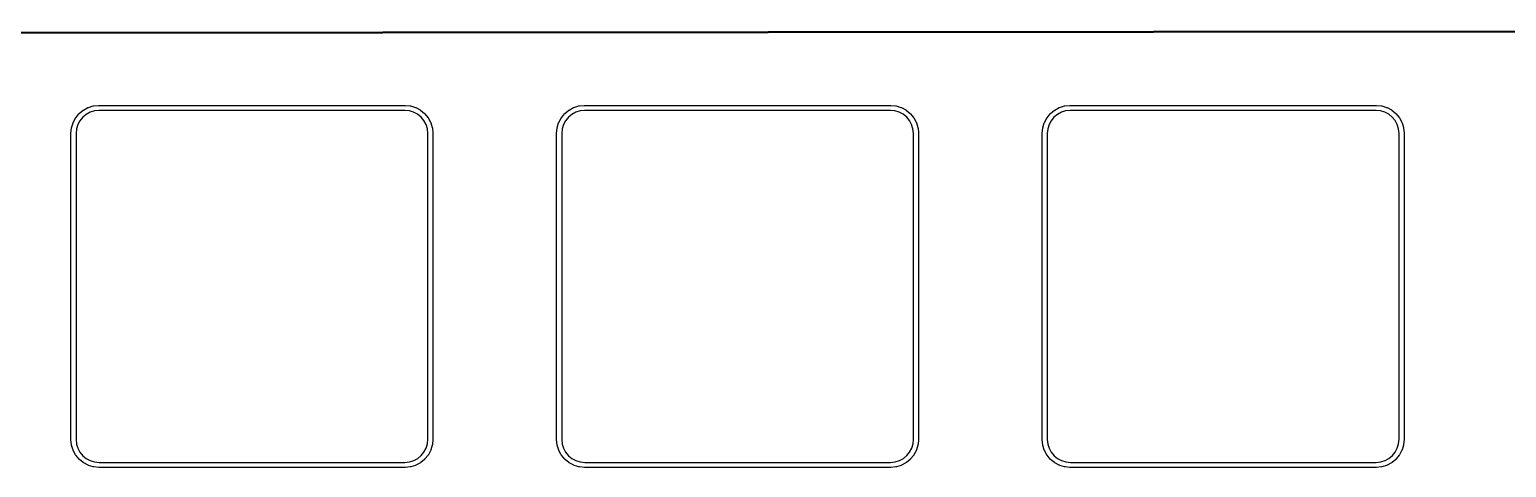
# Model space of a CAD drawing. Extents: x -16 to 302, y -161 to -39.
# Drawn here: x 174.6 to 232.6, y -56.3 to -39.1 of the extents above; entities that cross this region are included whole.
import ezdxf

# ---------------------------------------------------------------- set-up
doc = ezdxf.new("R2010")
doc.units = 0
doc.layers.add('BLACK', color=7, linetype='CONTINUOUS')

msp = doc.modelspace()

# ---------------------------------------------------------------- linework, layer by layer
at = {"layer": 'BLACK', "linetype": 'CONTINUOUS'}
for p, q in [((297.826, -39.1791), (-12.0522, -39.4331)), ((-12.0521, -39.3831), (297.829, -39.1291)), ((176.721, -42.2951), (176.729, -42.2902)), ((176.729, -42.2902), (176.736, -42.2851)), ((176.736, -42.2851), (176.908, -42.1923)), ((176.908, -42.1923), (176.909, -42.1916)), ((176.909, -42.1916), (176.917, -42.1882)), ((176.917, -42.1882), (176.926, -42.1847)), ((176.926, -42.1847), (177.112, -42.127)), ((177.112, -42.127), (177.113, -42.1266)), ((177.113, -42.1266), (177.122, -42.1249)), ((177.122, -42.1249), (177.131, -42.1231)), ((177.131, -42.1231), (177.325, -42.1027)), ((177.325, -42.1027), (177.327, -42.1025)), ((177.327, -42.1025), (177.331, -42.1026)), ((177.331, -42.1026), (177.335, -42.1021)), ((177.335, -42.1021), (177.338, -42.1021)), ((177.338, -42.1021), (177.338, -42.1021)), ((177.338, -42.1021), (189.348, -42.1021)), ((189.348, -42.1021), (189.353, -42.1026)), ((189.353, -42.1026), (189.353, -42.1026)), ((189.353, -42.1026), (189.547, -42.1216)), ((189.547, -42.1216), (189.547, -42.1216)), ((189.547, -42.1216), (189.548, -42.1218)), ((189.548, -42.1218), (189.557, -42.1236)), ((189.557, -42.1236), (189.566, -42.1254)), ((189.566, -42.1254), (189.753, -42.1818)), ((189.753, -42.1818), (189.753, -42.1818)), ((189.753, -42.1818), (189.754, -42.1822)), ((189.754, -42.1822), (189.762, -42.1858)), ((189.762, -42.1858), (189.771, -42.1893)), ((189.771, -42.1893), (189.943, -42.2809)), ((189.943, -42.2809), (189.943, -42.2809)), ((189.943, -42.2809), (189.943, -42.2809)), ((189.943, -42.2809), (189.944, -42.2815)), ((189.944, -42.2815), (189.952, -42.2867)), ((189.952, -42.2867), (189.959, -42.2917)), ((189.959, -42.2917), (190.111, -42.415)), ((195.771, -42.2951), (195.779, -42.2902)), ((195.779, -42.2902), (195.786, -42.2851)), ((195.786, -42.2851), (195.958, -42.1923)), ((195.958, -42.1923), (195.959, -42.1916)), ((195.959, -42.1916), (195.967, -42.1882)), ((195.967, -42.1882), (195.976, -42.1847)), ((195.976, -42.1847), (196.162, -42.127)), ((196.162, -42.127), (196.163, -42.1266)), ((196.163, -42.1266), (196.172, -42.1249)), ((196.172, -42.1249), (196.181, -42.1231)), ((196.181, -42.1231), (196.375, -42.1027)), ((196.375, -42.1027), (196.377, -42.1025)), ((196.377, -42.1025), (196.381, -42.1026)), ((196.381, -42.1026), (196.385, -42.1021)), ((196.385, -42.1021), (196.388, -42.1021)), ((196.388, -42.1021), (196.388, -42.1021)), ((196.388, -42.1021), (208.398, -42.1021)), ((208.398, -42.1021), (208.403, -42.1026)), ((208.403, -42.1026), (208.403, -42.1026)), ((208.403, -42.1026), (208.597, -42.1216)), ((208.597, -42.1216), (208.597, -42.1216)), ((208.597, -42.1216), (208.598, -42.1218)), ((208.598, -42.1218), (208.607, -42.1236)), ((208.607, -42.1236), (208.616, -42.1254)), ((208.616, -42.1254), (208.803, -42.1818)), ((208.803, -42.1818), (208.803, -42.1818)), ((208.803, -42.1818), (208.804, -42.1822)), ((208.804, -42.1822), (208.812, -42.1858)), ((208.812, -42.1858), (208.821, -42.1893)), ((208.821, -42.1893), (208.993, -42.2809)), ((208.993, -42.2809), (208.993, -42.2809)), ((208.993, -42.2809), (208.993, -42.2809)), ((208.993, -42.2809), (208.994, -42.2815)), ((208.994, -42.2815), (209.002, -42.2867)), ((209.002, -42.2867), (209.009, -42.2917)), ((209.009, -42.2917), (209.161, -42.415)), ((214.821, -42.2951), (214.829, -42.2902)), ((214.829, -42.2902), (214.836, -42.2851)), ((214.836, -42.2851), (215.008, -42.1923)), ((215.008, -42.1923), (215.009, -42.1916)), ((215.009, -42.1916), (215.017, -42.1882)), ((215.017, -42.1882), (215.026, -42.1847)), ((215.026, -42.1847), (215.212, -42.127)), ((215.212, -42.127), (215.213, -42.1266)), ((215.213, -42.1266), (215.222, -42.1249)), ((215.222, -42.1249), (215.231, -42.1231)), ((215.231, -42.1231), (215.425, -42.1027)), ((215.425, -42.1027), (215.427, -42.1025)), ((215.427, -42.1025), (215.431, -42.1026)), ((215.431, -42.1026), (215.435, -42.1021)), ((215.435, -42.1021), (215.438, -42.1021)), ((215.438, -42.1021), (215.438, -42.1021)), ((215.438, -42.1021), (227.448, -42.1021)), ((227.448, -42.1021), (227.453, -42.1026)), ((227.453, -42.1026), (227.453, -42.1026)), ((227.453, -42.1026), (227.647, -42.1216)), ((227.647, -42.1216), (227.647, -42.1216)), ((227.647, -42.1216), (227.648, -42.1218)), ((227.648, -42.1218), (227.657, -42.1236)), ((227.657, -42.1236), (227.666, -42.1254)), ((227.666, -42.1254), (227.853, -42.1818)), ((227.853, -42.1818), (227.853, -42.1818)), ((227.853, -42.1818), (227.854, -42.1822)), ((227.854, -42.1822), (227.862, -42.1858)), ((227.862, -42.1858), (227.871, -42.1893)), ((227.871, -42.1893), (228.043, -42.2809)), ((228.043, -42.2809), (228.043, -42.2809)), ((228.043, -42.2809), (228.043, -42.2809)), ((228.043, -42.2809), (228.044, -42.2815)), ((228.044, -42.2815), (228.052, -42.2867)), ((228.052, -42.2867), (228.059, -42.2917)), ((228.059, -42.2917), (228.211, -42.415)), ((176.266, -42.979), (176.323, -42.7921)), ((176.323, -42.7908), (176.326, -42.7825)), ((176.323, -42.7921), (176.323, -42.7908)), ((176.326, -42.7825), (176.33, -42.7741)), ((176.33, -42.7741), (176.422, -42.6018)), ((176.422, -42.6005), (176.427, -42.5931)), ((176.422, -42.6018), (176.422, -42.6005)), ((176.422, -42.6018), (176.422, -42.6018)), ((176.422, -42.6018), (176.422, -42.6018)), ((176.427, -42.5931), (176.432, -42.5855)), ((176.432, -42.5855), (176.556, -42.4343)), ((176.511, -42.8593), (176.46, -43.0274)), ((176.594, -42.7043), (176.511, -42.8593)), ((176.556, -42.4343), (176.557, -42.4332)), ((176.556, -42.4343), (176.556, -42.4343)), ((176.556, -42.4343), (176.556, -42.4343)), ((176.557, -42.4332), (176.563, -42.4269)), ((176.563, -42.4269), (176.569, -42.4204)), ((176.569, -42.4204), (176.72, -42.296)), ((176.705, -42.5683), (176.594, -42.7043)), ((176.84, -42.4564), (176.705, -42.5683)), ((176.72, -42.296), (176.721, -42.2951)), ((176.994, -42.3729), (176.84, -42.4564)), ((177.162, -42.321), (176.994, -42.3729)), ((177.341, -42.3021), (177.162, -42.321)), ((177.343, -42.3021), (177.341, -42.3021)), ((189.338, -42.3021), (177.343, -42.3021)), ((189.518, -42.3197), (189.338, -42.3021)), ((189.686, -42.3705), (189.518, -42.3197)), ((189.841, -42.4529), (189.686, -42.3705)), ((189.977, -42.5638), (189.841, -42.4529)), ((190.089, -42.6991), (189.977, -42.5638)), ((190.172, -42.8535), (190.089, -42.6991)), ((190.111, -42.415), (190.111, -42.415)), ((190.111, -42.415), (190.111, -42.415)), ((190.111, -42.415), (190.112, -42.4159)), ((190.112, -42.4159), (190.118, -42.4224)), ((190.118, -42.4224), (190.124, -42.4288)), ((190.124, -42.4288), (190.249, -42.5792)), ((190.224, -43.0212), (190.172, -42.8535)), ((190.249, -42.5792), (190.25, -42.5802)), ((190.25, -42.5802), (190.255, -42.5878)), ((190.255, -42.5878), (190.26, -42.5953)), ((190.26, -42.5953), (190.353, -42.767)), ((190.353, -42.767), (190.353, -42.7683)), ((190.353, -42.7683), (190.357, -42.7766)), ((190.357, -42.7766), (190.36, -42.785)), ((190.36, -42.785), (190.418, -42.9715)), ((195.316, -42.979), (195.373, -42.7921)), ((195.373, -42.7908), (195.376, -42.7825)), ((195.373, -42.7921), (195.373, -42.7908)), ((195.376, -42.7825), (195.38, -42.7741)), ((195.38, -42.7741), (195.472, -42.6018)), ((195.472, -42.6005), (195.477, -42.5931)), ((195.472, -42.6018), (195.472, -42.6005)), ((195.472, -42.6018), (195.472, -42.6018)), ((195.472, -42.6018), (195.472, -42.6018)), ((195.477, -42.5931), (195.482, -42.5855)), ((195.482, -42.5855), (195.606, -42.4343)), ((195.561, -42.8593), (195.51, -43.0274)), ((195.644, -42.7043), (195.561, -42.8593)), ((195.606, -42.4343), (195.607, -42.4332)), ((195.606, -42.4343), (195.606, -42.4343)), ((195.606, -42.4343), (195.606, -42.4343)), ((195.607, -42.4332), (195.613, -42.4269)), ((195.613, -42.4269), (195.619, -42.4204)), ((195.619, -42.4204), (195.77, -42.296)), ((195.755, -42.5683), (195.644, -42.7043)), ((195.89, -42.4564), (195.755, -42.5683)), ((195.77, -42.296), (195.771, -42.2951)), ((196.044, -42.3729), (195.89, -42.4564)), ((196.212, -42.321), (196.044, -42.3729)), ((196.391, -42.3021), (196.212, -42.321)), ((196.393, -42.3021), (196.391, -42.3021)), ((208.388, -42.3021), (196.393, -42.3021)), ((208.568, -42.3197), (208.388, -42.3021)), ((208.736, -42.3705), (208.568, -42.3197)), ((208.891, -42.4529), (208.736, -42.3705)), ((209.027, -42.5638), (208.891, -42.4529)), ((209.139, -42.6991), (209.027, -42.5638)), ((209.222, -42.8535), (209.139, -42.6991)), ((209.161, -42.415), (209.161, -42.415)), ((209.161, -42.415), (209.161, -42.415)), ((209.161, -42.415), (209.162, -42.4159)), ((209.162, -42.4159), (209.168, -42.4224)), ((209.168, -42.4224), (209.174, -42.4288)), ((209.174, -42.4288), (209.299, -42.5792)), ((209.274, -43.0212), (209.222, -42.8535)), ((209.299, -42.5792), (209.3, -42.5802)), ((209.3, -42.5802), (209.305, -42.5878)), ((209.305, -42.5878), (209.31, -42.5953)), ((209.31, -42.5953), (209.403, -42.767)), ((209.403, -42.767), (209.403, -42.7683)), ((209.403, -42.7683), (209.407, -42.7766)), ((209.407, -42.7766), (209.41, -42.785)), ((209.41, -42.785), (209.468, -42.9715)), ((214.366, -42.979), (214.423, -42.7921)), ((214.423, -42.7908), (214.426, -42.7825)), ((214.423, -42.7921), (214.423, -42.7908)), ((214.426, -42.7825), (214.43, -42.7741)), ((214.43, -42.7741), (214.522, -42.6018)), ((214.522, -42.6005), (214.527, -42.5931)), ((214.522, -42.6018), (214.522, -42.6005)), ((214.522, -42.6018), (214.522, -42.6018)), ((214.522, -42.6018), (214.522, -42.6018)), ((214.527, -42.5931), (214.532, -42.5855)), ((214.532, -42.5855), (214.656, -42.4343)), ((214.611, -42.8593), (214.56, -43.0274)), ((214.694, -42.7043), (214.611, -42.8593)), ((214.656, -42.4343), (214.657, -42.4332)), ((214.656, -42.4343), (214.656, -42.4343)), ((214.656, -42.4343), (214.656, -42.4343)), ((214.657, -42.4332), (214.663, -42.4269)), ((214.663, -42.4269), (214.669, -42.4204)), ((214.669, -42.4204), (214.82, -42.296)), ((214.805, -42.5683), (214.694, -42.7043)), ((214.94, -42.4564), (214.805, -42.5683)), ((214.82, -42.296), (214.821, -42.2951)), ((215.094, -42.3729), (214.94, -42.4564)), ((215.262, -42.321), (215.094, -42.3729)), ((215.441, -42.3021), (215.262, -42.321)), ((215.443, -42.3021), (215.441, -42.3021)), ((227.438, -42.3021), (215.443, -42.3021)), ((227.618, -42.3197), (227.438, -42.3021)), ((227.786, -42.3705), (227.618, -42.3197)), ((227.941, -42.4529), (227.786, -42.3705)), ((228.077, -42.5638), (227.941, -42.4529)), ((228.189, -42.6991), (228.077, -42.5638)), ((228.272, -42.8535), (228.189, -42.6991)), ((228.211, -42.415), (228.211, -42.415)), ((228.211, -42.415), (228.211, -42.415)), ((228.211, -42.415), (228.212, -42.4159)), ((228.212, -42.4159), (228.218, -42.4224)), ((228.218, -42.4224), (228.224, -42.4288)), ((228.224, -42.4288), (228.349, -42.5792)), ((228.324, -43.0212), (228.272, -42.8535)), ((228.349, -42.5792), (228.35, -42.5802)), ((228.35, -42.5802), (228.355, -42.5878)), ((228.355, -42.5878), (228.36, -42.5953)), ((228.36, -42.5953), (228.453, -42.767)), ((228.453, -42.767), (228.453, -42.7683)), ((228.453, -42.7683), (228.457, -42.7766)), ((228.457, -42.7766), (228.46, -42.785)), ((228.46, -42.785), (228.518, -42.9715)), ((176.243, -43.1923), (176.262, -42.9981)), ((176.243, -43.1924), (176.243, -43.1923)), ((176.243, -43.1972), (176.243, -43.1924)), ((176.243, -55.207), (176.243, -43.1972)), ((176.262, -42.9967), (176.264, -42.9879)), ((176.262, -42.9981), (176.262, -42.9967)), ((176.264, -42.9879), (176.266, -42.979)), ((176.46, -43.0274), (176.443, -43.207)), ((176.443, -43.207), (176.443, -55.202)), ((190.243, -43.2005), (190.224, -43.0212)), ((190.243, -43.2022), (190.243, -43.2005)), ((190.243, -55.1972), (190.243, -43.2022)), ((190.418, -42.9715), (190.418, -42.9728)), ((190.418, -42.9728), (190.42, -42.9817)), ((190.42, -42.9817), (190.422, -42.9906)), ((190.422, -42.9906), (190.442, -43.1847)), ((190.442, -43.1847), (190.442, -43.1861)), ((190.442, -43.1861), (190.442, -43.1904)), ((190.442, -43.1904), (190.443, -43.1948)), ((190.443, -43.1948), (190.443, -43.197)), ((190.443, -43.197), (190.443, -43.1972)), ((190.443, -43.1972), (190.443, -55.207)), ((195.293, -43.1923), (195.312, -42.9981)), ((195.293, -43.1924), (195.293, -43.1923)), ((195.293, -43.1972), (195.293, -43.1924)), ((195.293, -55.207), (195.293, -43.1972)), ((195.312, -42.9967), (195.314, -42.9879)), ((195.312, -42.9981), (195.312, -42.9967)), ((195.314, -42.9879), (195.316, -42.979)), ((195.51, -43.0274), (195.493, -43.207)), ((195.493, -43.207), (195.493, -55.202)), ((209.293, -43.2005), (209.274, -43.0212)), ((209.293, -43.2022), (209.293, -43.2005)), ((209.293, -55.1972), (209.293, -43.2022)), ((209.468, -42.9715), (209.468, -42.9728)), ((209.468, -42.9728), (209.47, -42.9817)), ((209.47, -42.9817), (209.472, -42.9906)), ((209.472, -42.9906), (209.492, -43.1847)), ((209.492, -43.1847), (209.492, -43.1861)), ((209.492, -43.1861), (209.492, -43.1904)), ((209.492, -43.1904), (209.493, -43.1948)), ((209.493, -43.1948), (209.493, -43.197)), ((209.493, -43.197), (209.493, -43.1972)), ((209.493, -43.1972), (209.493, -55.207)), ((214.343, -43.1923), (214.362, -42.9981)), ((214.343, -43.1924), (214.343, -43.1923)), ((214.343, -43.1972), (214.343, -43.1924)), ((214.343, -55.207), (214.343, -43.1972)), ((214.362, -42.9967), (214.364, -42.9879)), ((214.362, -42.9981), (214.362, -42.9967)), ((214.364, -42.9879), (214.366, -42.979)), ((214.56, -43.0274), (214.543, -43.207)), ((214.543, -43.207), (214.543, -55.202)), ((228.343, -43.2005), (228.324, -43.0212)), ((228.343, -43.2022), (228.343, -43.2005)), ((228.343, -55.1972), (228.343, -43.2022)), ((228.518, -42.9715), (228.518, -42.9728)), ((228.518, -42.9728), (228.52, -42.9817)), ((228.52, -42.9817), (228.522, -42.9906)), ((228.522, -42.9906), (228.542, -43.1847)), ((228.542, -43.1847), (228.542, -43.1861)), ((228.542, -43.1861), (228.542, -43.1904)), ((228.542, -43.1904), (228.543, -43.1948)), ((228.543, -43.1948), (228.543, -43.197)), ((228.543, -43.197), (228.543, -43.1972)), ((228.543, -43.1972), (228.543, -55.207)), ((176.243, -55.2072), (176.243, -55.207)), ((176.243, -55.2094), (176.243, -55.2072)), ((176.243, -55.2138), (176.243, -55.2094)), ((176.243, -55.2181), (176.243, -55.2138)), ((176.243, -55.2195), (176.243, -55.2181)), ((176.264, -55.4136), (176.243, -55.2195)), ((176.266, -55.4225), (176.264, -55.4136)), ((176.267, -55.4314), (176.266, -55.4225)), ((176.268, -55.4327), (176.267, -55.4314)), ((176.325, -55.6192), (176.268, -55.4327)), ((176.329, -55.6276), (176.325, -55.6192)), ((176.443, -55.202), (176.443, -55.2037)), ((176.443, -55.2037), (176.462, -55.383)), ((176.462, -55.383), (176.514, -55.5507)), ((176.514, -55.5507), (176.597, -55.7051)), ((190.092, -55.6999), (190.174, -55.5449)), ((190.174, -55.5449), (190.225, -55.3768)), ((190.225, -55.3768), (190.243, -55.1972)), ((190.363, -55.6134), (190.359, -55.6217)), ((190.419, -55.4252), (190.363, -55.6121)), ((190.363, -55.6121), (190.363, -55.6134)), ((190.421, -55.4163), (190.419, -55.4252)), ((190.423, -55.4075), (190.421, -55.4163)), ((190.442, -55.2119), (190.423, -55.4061)), ((190.423, -55.4061), (190.423, -55.4075)), ((190.443, -55.207), (190.442, -55.2118)), ((190.442, -55.2118), (190.442, -55.2119)), ((195.293, -55.2072), (195.293, -55.207)), ((195.293, -55.2094), (195.293, -55.2072)), ((195.293, -55.2138), (195.293, -55.2094)), ((195.293, -55.2181), (195.293, -55.2138)), ((195.293, -55.2195), (195.293, -55.2181)), ((195.314, -55.4136), (195.293, -55.2195)), ((195.316, -55.4225), (195.314, -55.4136)), ((195.317, -55.4314), (195.316, -55.4225)), ((195.318, -55.4327), (195.317, -55.4314)), ((195.375, -55.6192), (195.318, -55.4327)), ((195.379, -55.6276), (195.375, -55.6192)), ((195.493, -55.202), (195.493, -55.2037)), ((195.493, -55.2037), (195.512, -55.383)), ((195.512, -55.383), (195.564, -55.5507)), ((195.564, -55.5507), (195.647, -55.7051)), ((209.142, -55.6999), (209.224, -55.5449)), ((209.224, -55.5449), (209.275, -55.3768)), ((209.275, -55.3768), (209.293, -55.1972)), ((209.413, -55.6134), (209.409, -55.6217)), ((209.469, -55.4252), (209.413, -55.6121)), ((209.413, -55.6121), (209.413, -55.6134)), ((209.471, -55.4163), (209.469, -55.4252)), ((209.473, -55.4075), (209.471, -55.4163)), ((209.492, -55.2119), (209.473, -55.4061)), ((209.473, -55.4061), (209.473, -55.4075)), ((209.493, -55.207), (209.492, -55.2118)), ((209.492, -55.2118), (209.492, -55.2119)), ((214.343, -55.2072), (214.343, -55.207)), ((214.343, -55.2094), (214.343, -55.2072)), ((214.343, -55.2138), (214.343, -55.2094)), ((214.343, -55.2181), (214.343, -55.2138)), ((214.343, -55.2195), (214.343, -55.2181)), ((214.364, -55.4136), (214.343, -55.2195)), ((214.366, -55.4225), (214.364, -55.4136)), ((214.367, -55.4314), (214.366, -55.4225)), ((214.368, -55.4327), (214.367, -55.4314)), ((214.425, -55.6192), (214.368, -55.4327)), ((214.429, -55.6276), (214.425, -55.6192)), ((214.543, -55.202), (214.543, -55.2037)), ((214.543, -55.2037), (214.562, -55.383)), ((214.562, -55.383), (214.614, -55.5507)), ((214.614, -55.5507), (214.697, -55.7051)), ((228.192, -55.6999), (228.274, -55.5449)), ((228.274, -55.5449), (228.325, -55.3768)), ((228.325, -55.3768), (228.343, -55.1972)), ((228.463, -55.6134), (228.459, -55.6217)), ((228.519, -55.4252), (228.463, -55.6121)), ((228.463, -55.6121), (228.463, -55.6134)), ((228.521, -55.4163), (228.519, -55.4252)), ((228.523, -55.4075), (228.521, -55.4163)), ((228.542, -55.2119), (228.523, -55.4061)), ((228.523, -55.4061), (228.523, -55.4075)), ((228.543, -55.207), (228.542, -55.2118)), ((228.542, -55.2118), (228.542, -55.2119)), ((176.332, -55.6359), (176.329, -55.6276)), ((176.333, -55.6372), (176.332, -55.6359)), ((176.426, -55.8089), (176.333, -55.6372)), ((176.333, -55.6372), (176.333, -55.6372)), ((176.333, -55.6372), (176.333, -55.6372)), ((176.431, -55.8164), (176.426, -55.8089)), ((176.436, -55.824), (176.431, -55.8164)), ((176.437, -55.825), (176.436, -55.824)), ((176.561, -55.9754), (176.437, -55.825)), ((176.568, -55.9818), (176.561, -55.9754)), ((176.574, -55.9883), (176.568, -55.9818)), ((176.575, -55.9892), (176.574, -55.9883)), ((176.726, -56.1125), (176.575, -55.9892)), ((176.575, -55.9892), (176.575, -55.9892)), ((176.575, -55.9892), (176.575, -55.9892)), ((176.597, -55.7051), (176.709, -55.8404)), ((176.709, -55.8404), (176.845, -55.9513)), ((176.734, -56.1175), (176.726, -56.1125)), ((176.741, -56.1227), (176.734, -56.1175)), ((176.742, -56.1233), (176.741, -56.1227)), ((176.915, -56.2149), (176.742, -56.1233)), ((176.742, -56.1233), (176.742, -56.1233)), ((176.742, -56.1233), (176.742, -56.1233)), ((176.845, -55.9513), (177, -56.0337)), ((177, -56.0337), (177.168, -56.0845)), ((177.168, -56.0845), (177.348, -56.1021)), ((177.348, -56.1021), (189.343, -56.1021)), ((189.343, -56.1021), (189.344, -56.1021)), ((189.344, -56.1021), (189.524, -56.0832)), ((189.524, -56.0832), (189.691, -56.0313)), ((189.691, -56.0313), (189.846, -55.9478)), ((189.95, -56.1191), (189.778, -56.2119)), ((189.846, -55.9478), (189.981, -55.8359)), ((189.957, -56.114), (189.95, -56.1191)), ((189.965, -56.1091), (189.957, -56.114)), ((189.966, -56.1082), (189.965, -56.1091)), ((190.116, -55.9838), (189.966, -56.1082)), ((189.981, -55.8359), (190.092, -55.6999)), ((190.123, -55.9773), (190.116, -55.9838)), ((190.129, -55.971), (190.123, -55.9773)), ((190.13, -55.9699), (190.129, -55.971)), ((190.253, -55.8187), (190.13, -55.9699)), ((190.13, -55.9699), (190.13, -55.9699)), ((190.13, -55.9699), (190.13, -55.9699)), ((190.258, -55.8112), (190.253, -55.8187)), ((190.263, -55.8037), (190.258, -55.8112)), ((190.264, -55.8024), (190.263, -55.8037)), ((190.356, -55.6301), (190.264, -55.8024)), ((190.264, -55.8024), (190.264, -55.8024)), ((190.264, -55.8024), (190.264, -55.8024)), ((190.359, -55.6217), (190.356, -55.6301)), ((195.382, -55.6359), (195.379, -55.6276)), ((195.383, -55.6372), (195.382, -55.6359)), ((195.476, -55.8089), (195.383, -55.6372)), ((195.383, -55.6372), (195.383, -55.6372)), ((195.383, -55.6372), (195.383, -55.6372)), ((195.481, -55.8164), (195.476, -55.8089)), ((195.486, -55.824), (195.481, -55.8164)), ((195.487, -55.825), (195.486, -55.824)), ((195.611, -55.9754), (195.487, -55.825)), ((195.618, -55.9818), (195.611, -55.9754)), ((195.624, -55.9883), (195.618, -55.9818)), ((195.625, -55.9892), (195.624, -55.9883)), ((195.776, -56.1125), (195.625, -55.9892)), ((195.625, -55.9892), (195.625, -55.9892)), ((195.625, -55.9892), (195.625, -55.9892)), ((195.647, -55.7051), (195.759, -55.8404)), ((195.759, -55.8404), (195.895, -55.9513)), ((195.784, -56.1175), (195.776, -56.1125)), ((195.791, -56.1227), (195.784, -56.1175)), ((195.792, -56.1233), (195.791, -56.1227)), ((195.965, -56.2149), (195.792, -56.1233)), ((195.792, -56.1233), (195.792, -56.1233)), ((195.792, -56.1233), (195.792, -56.1233)), ((195.895, -55.9513), (196.05, -56.0337)), ((196.05, -56.0337), (196.218, -56.0845)), ((196.218, -56.0845), (196.398, -56.1021)), ((196.398, -56.1021), (208.393, -56.1021)), ((208.393, -56.1021), (208.394, -56.1021)), ((208.394, -56.1021), (208.574, -56.0832)), ((208.574, -56.0832), (208.741, -56.0313)), ((208.741, -56.0313), (208.896, -55.9478)), ((209, -56.1191), (208.828, -56.2119)), ((208.896, -55.9478), (209.031, -55.8359)), ((209.007, -56.114), (209, -56.1191)), ((209.015, -56.1091), (209.007, -56.114)), ((209.016, -56.1082), (209.015, -56.1091)), ((209.166, -55.9838), (209.016, -56.1082)), ((209.031, -55.8359), (209.142, -55.6999)), ((209.173, -55.9773), (209.166, -55.9838)), ((209.179, -55.971), (209.173, -55.9773)), ((209.18, -55.9699), (209.179, -55.971)), ((209.303, -55.8187), (209.18, -55.9699)), ((209.18, -55.9699), (209.18, -55.9699)), ((209.18, -55.9699), (209.18, -55.9699)), ((209.308, -55.8112), (209.303, -55.8187)), ((209.313, -55.8037), (209.308, -55.8112)), ((209.314, -55.8024), (209.313, -55.8037)), ((209.406, -55.6301), (209.314, -55.8024)), ((209.314, -55.8024), (209.314, -55.8024)), ((209.314, -55.8024), (209.314, -55.8024)), ((209.409, -55.6217), (209.406, -55.6301)), ((214.432, -55.6359), (214.429, -55.6276)), ((214.433, -55.6372), (214.432, -55.6359)), ((214.526, -55.8089), (214.433, -55.6372)), ((214.433, -55.6372), (214.433, -55.6372)), ((214.433, -55.6372), (214.433, -55.6372)), ((214.531, -55.8164), (214.526, -55.8089)), ((214.536, -55.824), (214.531, -55.8164)), ((214.537, -55.825), (214.536, -55.824)), ((214.661, -55.9754), (214.537, -55.825)), ((214.668, -55.9818), (214.661, -55.9754)), ((214.674, -55.9883), (214.668, -55.9818)), ((214.675, -55.9892), (214.674, -55.9883)), ((214.826, -56.1125), (214.675, -55.9892)), ((214.675, -55.9892), (214.675, -55.9892)), ((214.675, -55.9892), (214.675, -55.9892)), ((214.697, -55.7051), (214.809, -55.8404)), ((214.809, -55.8404), (214.945, -55.9513)), ((214.834, -56.1175), (214.826, -56.1125)), ((214.841, -56.1227), (214.834, -56.1175)), ((214.842, -56.1233), (214.841, -56.1227)), ((215.015, -56.2149), (214.842, -56.1233)), ((214.842, -56.1233), (214.842, -56.1233)), ((214.842, -56.1233), (214.842, -56.1233)), ((214.945, -55.9513), (215.1, -56.0337)), ((215.1, -56.0337), (215.268, -56.0845)), ((215.268, -56.0845), (215.448, -56.1021)), ((215.448, -56.1021), (227.443, -56.1021)), ((227.443, -56.1021), (227.444, -56.1021)), ((227.444, -56.1021), (227.624, -56.0832)), ((227.624, -56.0832), (227.791, -56.0313)), ((227.791, -56.0313), (227.946, -55.9478)), ((228.05, -56.1191), (227.878, -56.2119)), ((227.946, -55.9478), (228.081, -55.8359)), ((228.057, -56.114), (228.05, -56.1191)), ((228.065, -56.1091), (228.057, -56.114)), ((228.066, -56.1082), (228.065, -56.1091)), ((228.216, -55.9838), (228.066, -56.1082)), ((228.081, -55.8359), (228.192, -55.6999)), ((228.223, -55.9773), (228.216, -55.9838)), ((228.229, -55.971), (228.223, -55.9773)), ((228.23, -55.9699), (228.229, -55.971)), ((228.353, -55.8187), (228.23, -55.9699)), ((228.23, -55.9699), (228.23, -55.9699)), ((228.23, -55.9699), (228.23, -55.9699)), ((228.358, -55.8112), (228.353, -55.8187)), ((228.363, -55.8037), (228.358, -55.8112)), ((228.364, -55.8024), (228.363, -55.8037)), ((228.456, -55.6301), (228.364, -55.8024)), ((228.364, -55.8024), (228.364, -55.8024)), ((228.364, -55.8024), (228.364, -55.8024)), ((228.459, -55.6217), (228.456, -55.6301)), ((176.923, -56.2184), (176.915, -56.2149)), ((176.931, -56.222), (176.923, -56.2184)), ((176.933, -56.2224), (176.931, -56.222)), ((177.12, -56.2788), (176.933, -56.2224)), ((177.129, -56.2805), (177.12, -56.2788)), ((177.137, -56.2824), (177.129, -56.2805)), ((177.139, -56.2826), (177.137, -56.2824)), ((177.333, -56.3016), (177.139, -56.2826)), ((177.139, -56.2826), (177.139, -56.2826)), ((177.338, -56.3021), (177.333, -56.3016)), ((177.333, -56.3016), (177.333, -56.3016)), ((189.348, -56.3021), (177.338, -56.3021)), ((189.35, -56.3021), (189.348, -56.3021)), ((189.348, -56.3021), (189.348, -56.3021)), ((189.354, -56.3016), (189.35, -56.3021)), ((189.359, -56.3017), (189.354, -56.3016)), ((189.36, -56.3015), (189.359, -56.3017)), ((189.554, -56.2811), (189.36, -56.3015)), ((189.563, -56.2793), (189.554, -56.2811)), ((189.572, -56.2776), (189.563, -56.2793)), ((189.573, -56.2772), (189.572, -56.2776)), ((189.76, -56.2195), (189.573, -56.2772)), ((189.768, -56.216), (189.76, -56.2195)), ((189.777, -56.2126), (189.768, -56.216)), ((189.778, -56.2119), (189.777, -56.2126)), ((189.778, -56.2119), (189.778, -56.2119)), ((189.778, -56.2119), (189.778, -56.2119)), ((195.973, -56.2184), (195.965, -56.2149)), ((195.981, -56.222), (195.973, -56.2184)), ((195.983, -56.2224), (195.981, -56.222)), ((196.17, -56.2788), (195.983, -56.2224)), ((196.179, -56.2805), (196.17, -56.2788)), ((196.187, -56.2824), (196.179, -56.2805)), ((196.189, -56.2826), (196.187, -56.2824)), ((196.383, -56.3016), (196.189, -56.2826)), ((196.189, -56.2826), (196.189, -56.2826)), ((196.388, -56.3021), (196.383, -56.3016)), ((196.383, -56.3016), (196.383, -56.3016)), ((208.398, -56.3021), (196.388, -56.3021)), ((208.4, -56.3021), (208.398, -56.3021)), ((208.398, -56.3021), (208.398, -56.3021)), ((208.404, -56.3016), (208.4, -56.3021)), ((208.409, -56.3017), (208.404, -56.3016)), ((208.41, -56.3015), (208.409, -56.3017)), ((208.604, -56.2811), (208.41, -56.3015)), ((208.613, -56.2793), (208.604, -56.2811)), ((208.622, -56.2776), (208.613, -56.2793)), ((208.623, -56.2772), (208.622, -56.2776)), ((208.81, -56.2195), (208.623, -56.2772)), ((208.818, -56.216), (208.81, -56.2195)), ((208.827, -56.2126), (208.818, -56.216)), ((208.828, -56.2119), (208.827, -56.2126)), ((208.828, -56.2119), (208.828, -56.2119)), ((208.828, -56.2119), (208.828, -56.2119)), ((215.023, -56.2184), (215.015, -56.2149)), ((215.031, -56.222), (215.023, -56.2184)), ((215.033, -56.2224), (215.031, -56.222)), ((215.22, -56.2788), (215.033, -56.2224)), ((215.229, -56.2805), (215.22, -56.2788)), ((215.237, -56.2824), (215.229, -56.2805)), ((215.239, -56.2826), (215.237, -56.2824)), ((215.433, -56.3016), (215.239, -56.2826)), ((215.239, -56.2826), (215.239, -56.2826)), ((215.438, -56.3021), (215.433, -56.3016)), ((215.433, -56.3016), (215.433, -56.3016)), ((227.448, -56.3021), (215.438, -56.3021)), ((227.45, -56.3021), (227.448, -56.3021)), ((227.448, -56.3021), (227.448, -56.3021)), ((227.454, -56.3016), (227.45, -56.3021)), ((227.459, -56.3017), (227.454, -56.3016)), ((227.46, -56.3015), (227.459, -56.3017)), ((227.654, -56.2811), (227.46, -56.3015)), ((227.663, -56.2793), (227.654, -56.2811)), ((227.672, -56.2776), (227.663, -56.2793)), ((227.673, -56.2772), (227.672, -56.2776)), ((227.86, -56.2195), (227.673, -56.2772)), ((227.868, -56.216), (227.86, -56.2195)), ((227.877, -56.2126), (227.868, -56.216)), ((227.878, -56.2119), (227.877, -56.2126)), ((227.878, -56.2119), (227.878, -56.2119)), ((227.878, -56.2119), (227.878, -56.2119))]:
    msp.add_line(p, q, dxfattribs=at)

doc.saveas('drawing.dxf')
